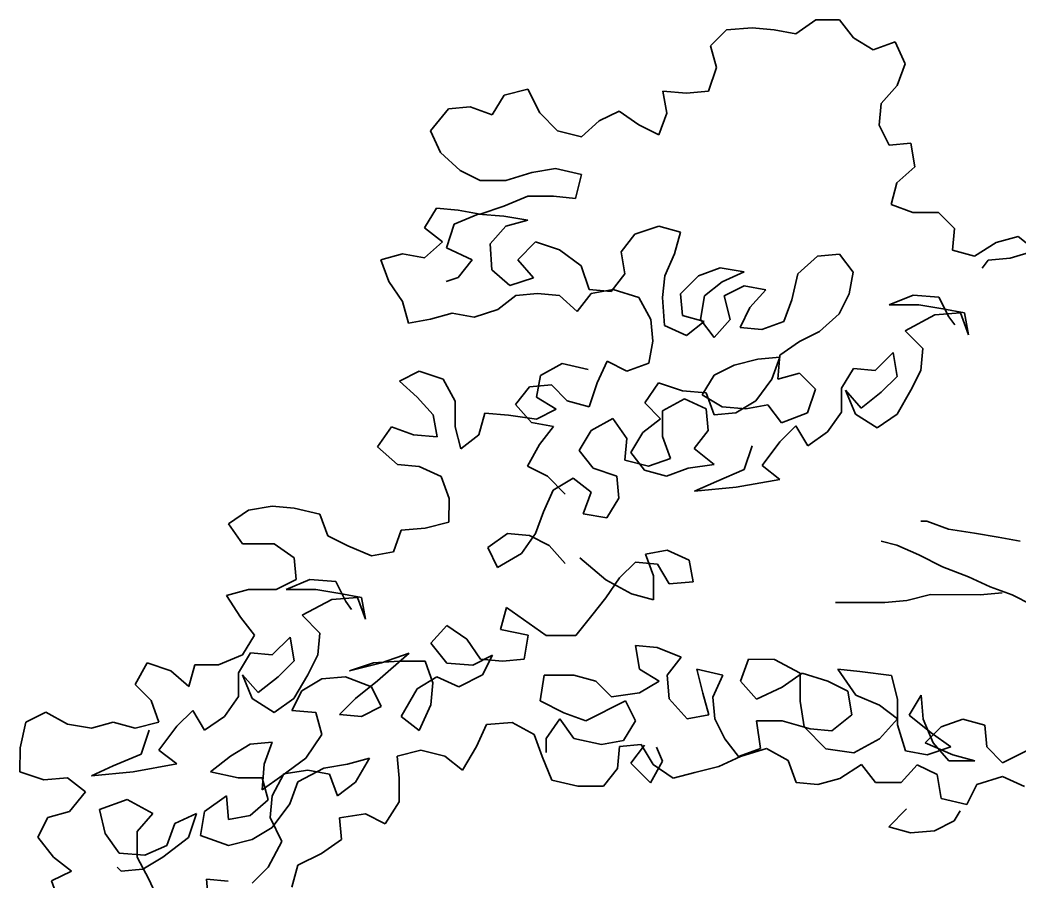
# Model space of a CAD drawing. Header units: millimetres. Extents: x 3675 to 7804, y -1257 to 3701.
# Drawn here: x 4429.7 to 4522.9, y -347.4 to -267.1 of the extents above; entities that cross this region are included whole.
import ezdxf

# ---------------------------------------------------------------- set-up
doc = ezdxf.new("R2010")
doc.units = ezdxf.units.MM
doc.layers.add('L-shrub', color=74, linetype='Continuous', lineweight=35)

# ---------------------------------------------------------------- blocks, each defined once
blk = doc.blocks.new('a4')
for p, q in [((-0.55879, 2.59232), (-0.54849, 2.59952)), ((-0.54849, 2.59952), (-0.53613, 2.59951)), ((-0.53613, 2.59951), (-0.52893, 2.59024)), ((-0.60307, 2.58619), (-0.59483, 2.59442)), ((-0.59483, 2.59442), (-0.58144, 2.59543)), ((-0.58144, 2.59543), (-0.57011, 2.59439)), ((-0.57011, 2.59439), (-0.55879, 2.59232)), ((-0.59999, 2.57486), (-0.60307, 2.58619)), ((-0.52893, 2.59024), (-0.51864, 2.58405)), ((-0.51864, 2.58405), (-0.50731, 2.58816)), ((-0.50731, 2.58816), (-0.50217, 2.57683)), ((-0.50217, 2.57683), (-0.5063, 2.5655)), ((-0.60412, 2.5625), (-0.59999, 2.57486)), ((-0.5063, 2.5655), (-0.51455, 2.55624)), ((-0.71637, 2.55025), (-0.71018, 2.56054)), ((-0.71018, 2.56054), (-0.69782, 2.56362)), ((-0.69782, 2.56362), (-0.69166, 2.55126)), ((-0.62576, 2.5512), (-0.6278, 2.56253)), ((-0.6278, 2.56253), (-0.61545, 2.56149)), ((-0.61545, 2.56149), (-0.60412, 2.5625)), ((-0.51455, 2.55624), (-0.51559, 2.54492)), ((-0.7483, 2.54204), (-0.73902, 2.55336)), ((-0.73902, 2.55336), (-0.72769, 2.55438)), ((-0.72769, 2.55438), (-0.71637, 2.55025)), ((-0.69166, 2.55126), (-0.6824, 2.54198)), ((-0.66077, 2.54711), (-0.65047, 2.55225)), ((-0.65047, 2.55225), (-0.64018, 2.54503)), ((-0.62988, 2.53988), (-0.62576, 2.5512)), ((-0.67004, 2.53888), (-0.66077, 2.54711)), ((-0.64018, 2.54503), (-0.62988, 2.53988)), ((-0.51559, 2.54492), (-0.51045, 2.53462)), ((-0.74316, 2.53071), (-0.7483, 2.54204)), ((-0.6824, 2.54198), (-0.67004, 2.53888)), ((-0.51045, 2.53462), (-0.49912, 2.53564)), ((-0.49912, 2.53564), (-0.49707, 2.52328)), ((-0.73287, 2.52144), (-0.74316, 2.53071)), ((-0.72258, 2.51628), (-0.73287, 2.52144)), ((-0.6958, 2.52037), (-0.70919, 2.51627)), ((-0.68344, 2.52242), (-0.6958, 2.52037)), ((-0.67006, 2.51932), (-0.68344, 2.52242)), ((-0.67316, 2.50697), (-0.67006, 2.51932)), ((-0.49707, 2.52328), (-0.50635, 2.51505)), ((-0.70919, 2.51627), (-0.72258, 2.51628)), ((-0.50635, 2.51505), (-0.50945, 2.50373)), ((-0.71023, 2.50288), (-0.69787, 2.50802)), ((-0.69787, 2.50802), (-0.68449, 2.50801)), ((-0.68449, 2.50801), (-0.67316, 2.50697)), ((-0.50945, 2.50373), (-0.49812, 2.4996)), ((-0.75143, 2.49159), (-0.74524, 2.50188)), ((-0.74524, 2.50188), (-0.73392, 2.50084)), ((-0.72362, 2.49877), (-0.73598, 2.49364)), ((-0.73392, 2.50084), (-0.72259, 2.49877)), ((-0.71024, 2.49773), (-0.72362, 2.49877)), ((-0.72259, 2.49877), (-0.71023, 2.50288)), ((-0.49812, 2.4996), (-0.48474, 2.49958)), ((-0.48474, 2.49958), (-0.47651, 2.49134)), ((-0.73598, 2.49364), (-0.74011, 2.48128)), ((-0.69788, 2.49566), (-0.71024, 2.49773)), ((-0.70921, 2.49258), (-0.69788, 2.49566)), ((-0.74217, 2.48438), (-0.75143, 2.49159)), ((-0.71746, 2.48332), (-0.70921, 2.49258)), ((-0.64229, 2.4884), (-0.6495, 2.47914)), ((-0.62993, 2.49251), (-0.64229, 2.4884)), ((-0.6186, 2.48941), (-0.62993, 2.49251)), ((-0.6217, 2.47809), (-0.6186, 2.48941)), ((-0.47651, 2.49134), (-0.47755, 2.48001)), ((-0.75145, 2.47615), (-0.74217, 2.48438)), ((-0.71644, 2.46994), (-0.71746, 2.48332)), ((-0.69378, 2.48433), (-0.70305, 2.47507)), ((-0.68142, 2.4802), (-0.69378, 2.48433)), ((-0.46622, 2.47692), (-0.45489, 2.48411)), ((-0.45489, 2.48411), (-0.44356, 2.48719)), ((-0.44356, 2.48719), (-0.4343, 2.47997)), ((-0.7741, 2.47514), (-0.76277, 2.47822)), ((-0.76277, 2.47822), (-0.75145, 2.47615)), ((-0.74011, 2.48128), (-0.72673, 2.47509)), ((-0.6701, 2.47195), (-0.68142, 2.4802)), ((-0.6495, 2.47914), (-0.64746, 2.46781)), ((-0.62686, 2.46677), (-0.6217, 2.47809)), ((-0.53624, 2.47801), (-0.54757, 2.47699)), ((-0.52904, 2.46874), (-0.53624, 2.47801)), ((-0.47755, 2.48001), (-0.46622, 2.47692)), ((-0.4343, 2.47997), (-0.44769, 2.47587)), ((-0.76999, 2.46381), (-0.7741, 2.47514)), ((-0.72673, 2.47509), (-0.73395, 2.46583)), ((-0.70305, 2.47507), (-0.69482, 2.4658)), ((-0.666, 2.45959), (-0.6701, 2.47195)), ((-0.54757, 2.47699), (-0.55787, 2.46773)), ((-0.45902, 2.47485), (-0.46211, 2.47073)), ((-0.44769, 2.47587), (-0.45902, 2.47485)), ((-0.70718, 2.46169), (-0.71644, 2.46994)), ((-0.64746, 2.46781), (-0.65467, 2.45855)), ((-0.6279, 2.45544), (-0.62686, 2.46677)), ((-0.60936, 2.46675), (-0.61863, 2.45749)), ((-0.59803, 2.47086), (-0.60936, 2.46675)), ((-0.58567, 2.46879), (-0.59803, 2.47086)), ((-0.597, 2.46365), (-0.58567, 2.46879)), ((-0.55787, 2.46773), (-0.56097, 2.45435)), ((-0.53111, 2.45741), (-0.52904, 2.46874)), ((-0.76279, 2.4535), (-0.76999, 2.46381)), ((-0.73395, 2.46583), (-0.74013, 2.46378)), ((-0.69482, 2.4658), (-0.70718, 2.46169)), ((-0.60628, 2.45645), (-0.597, 2.46365)), ((-0.58568, 2.46158), (-0.59598, 2.45644)), ((-0.57436, 2.45951), (-0.58568, 2.46158)), ((-0.7041, 2.45654), (-0.71337, 2.44934)), ((-0.69277, 2.45756), (-0.7041, 2.45654)), ((-0.68145, 2.45652), (-0.69277, 2.45756)), ((-0.67219, 2.44827), (-0.68145, 2.45652)), ((-0.66497, 2.45753), (-0.67219, 2.44827)), ((-0.65467, 2.45855), (-0.666, 2.45959)), ((-0.65364, 2.45958), (-0.66497, 2.45753)), ((-0.64026, 2.45545), (-0.65364, 2.45958)), ((-0.61863, 2.45749), (-0.61761, 2.44616)), ((-0.60835, 2.4441), (-0.60628, 2.45645)), ((-0.59598, 2.45644), (-0.5929, 2.44408)), ((-0.5826, 2.45025), (-0.57436, 2.45951)), ((-0.53627, 2.44712), (-0.53111, 2.45741)), ((-0.51039, 2.45167), (-0.49803, 2.45681)), ((-0.49803, 2.45681), (-0.48464, 2.45576)), ((-0.75971, 2.44217), (-0.76279, 2.4535)), ((-0.63409, 2.44412), (-0.64026, 2.45545)), ((-0.62689, 2.44102), (-0.6279, 2.45544)), ((-0.56097, 2.45435), (-0.5651, 2.44303)), ((-0.49494, 2.45166), (-0.51039, 2.45167)), ((-0.48259, 2.44958), (-0.49494, 2.45166)), ((-0.48464, 2.45576), (-0.4795, 2.44546)), ((-0.73706, 2.4473), (-0.74839, 2.44422)), ((-0.72573, 2.44523), (-0.73706, 2.4473)), ((-0.71337, 2.44934), (-0.72573, 2.44523)), ((-0.61761, 2.44616), (-0.60629, 2.44306)), ((-0.58776, 2.43996), (-0.5826, 2.45025)), ((-0.54657, 2.43786), (-0.53627, 2.44712)), ((-0.50216, 2.43828), (-0.48671, 2.4465)), ((-0.48671, 2.4465), (-0.47332, 2.44752)), ((-0.47126, 2.44751), (-0.48259, 2.44958)), ((-0.47332, 2.44752), (-0.46921, 2.43619)), ((-0.46921, 2.43619), (-0.47126, 2.44751)), ((-0.74839, 2.44422), (-0.75971, 2.44217)), ((-0.63307, 2.43279), (-0.63409, 2.44412)), ((-0.61556, 2.43586), (-0.62689, 2.44102)), ((-0.60629, 2.44306), (-0.61556, 2.43586)), ((-0.60115, 2.43482), (-0.60835, 2.4441)), ((-0.5929, 2.44408), (-0.60115, 2.43482)), ((-0.5651, 2.44303), (-0.57643, 2.43892)), ((-0.4795, 2.44546), (-0.47642, 2.44134)), ((-0.57643, 2.43892), (-0.58776, 2.43996)), ((-0.55688, 2.43272), (-0.54657, 2.43786)), ((-0.4929, 2.429), (-0.50216, 2.43828)), ((-0.63514, 2.42147), (-0.63307, 2.43279)), ((-0.56718, 2.42552), (-0.55688, 2.43272)), ((-0.56822, 2.41317), (-0.56718, 2.42552)), ((-0.51763, 2.4177), (-0.50835, 2.42696)), ((-0.50835, 2.42696), (-0.5063, 2.4146)), ((-0.49394, 2.41767), (-0.4929, 2.429)), ((-0.67998, 2.42127), (-0.69131, 2.4151)), ((-0.66659, 2.41817), (-0.67998, 2.42127)), ((-0.66192, 2.41119), (-0.65676, 2.42252)), ((-0.65676, 2.42252), (-0.64647, 2.41736)), ((-0.64647, 2.41736), (-0.63514, 2.42147)), ((-0.59087, 2.4204), (-0.60117, 2.41526)), ((-0.57851, 2.42347), (-0.59087, 2.4204)), ((-0.56718, 2.42449), (-0.57851, 2.42347)), ((-0.57131, 2.41317), (-0.56718, 2.42449)), ((-0.75412, 2.41722), (-0.76442, 2.41208)), ((-0.74176, 2.41309), (-0.75412, 2.41722)), ((-0.69131, 2.4151), (-0.69338, 2.40378)), ((-0.60117, 2.41526), (-0.60736, 2.40497)), ((-0.55689, 2.41625), (-0.56822, 2.41317)), ((-0.54866, 2.408), (-0.55689, 2.41625)), ((-0.53514, 2.40845), (-0.52895, 2.41874)), ((-0.52895, 2.41874), (-0.51763, 2.4177)), ((-0.4991, 2.40738), (-0.49394, 2.41767)), ((-0.76442, 2.41208), (-0.75516, 2.40383)), ((-0.7356, 2.40175), (-0.74176, 2.41309)), ((-0.69693, 2.40917), (-0.68561, 2.41019)), ((-0.68561, 2.41019), (-0.67738, 2.40194)), ((-0.66605, 2.39884), (-0.66192, 2.41119)), ((-0.63722, 2.40088), (-0.63, 2.41117)), ((-0.63, 2.41117), (-0.61765, 2.40704)), ((-0.57956, 2.40185), (-0.57131, 2.41317)), ((-0.5063, 2.4146), (-0.51455, 2.40637)), ((-0.70415, 2.39991), (-0.69693, 2.40917)), ((-0.61765, 2.40704), (-0.60529, 2.40599)), ((-0.60736, 2.40497), (-0.59706, 2.39878)), ((-0.60529, 2.40599), (-0.60119, 2.39466)), ((-0.55279, 2.39565), (-0.54866, 2.408)), ((-0.53515, 2.39609), (-0.53514, 2.40845)), ((-0.52485, 2.39814), (-0.53308, 2.40741)), ((-0.53308, 2.40741), (-0.52794, 2.39505)), ((-0.51455, 2.40637), (-0.52485, 2.39814)), ((-0.50632, 2.39503), (-0.4991, 2.40738)), ((-0.75516, 2.40383), (-0.74693, 2.39456)), ((-0.73561, 2.38837), (-0.7356, 2.40175)), ((-0.69592, 2.39063), (-0.70415, 2.39991)), ((-0.69338, 2.40378), (-0.68309, 2.39759)), ((-0.67738, 2.40194), (-0.66605, 2.39884)), ((-0.62899, 2.39263), (-0.63722, 2.40088)), ((-0.62796, 2.39675), (-0.61662, 2.40292)), ((-0.61662, 2.40292), (-0.6053, 2.39776)), ((-0.58986, 2.39568), (-0.57956, 2.40185)), ((-0.58471, 2.39774), (-0.57338, 2.39979)), ((-0.57338, 2.39979), (-0.56618, 2.39051)), ((-0.74693, 2.39456), (-0.74488, 2.38323)), ((-0.72016, 2.39556), (-0.72326, 2.38424)), ((-0.7078, 2.39452), (-0.72016, 2.39556)), ((-0.69339, 2.39245), (-0.7078, 2.39452)), ((-0.68309, 2.39759), (-0.69339, 2.39245)), ((-0.62797, 2.38336), (-0.62796, 2.39675)), ((-0.6053, 2.39776), (-0.60428, 2.38643)), ((-0.60119, 2.39466), (-0.58986, 2.39568)), ((-0.59706, 2.39878), (-0.58471, 2.39774)), ((-0.56618, 2.39051), (-0.55279, 2.39565)), ((-0.54237, 2.3858), (-0.53515, 2.39609)), ((-0.52794, 2.39505), (-0.51662, 2.38783)), ((-0.51662, 2.38783), (-0.50632, 2.39503)), ((-0.6846, 2.38856), (-0.69592, 2.39063)), ((-0.66503, 2.38649), (-0.6537, 2.39265)), ((-0.6537, 2.39265), (-0.6465, 2.38235)), ((-0.63826, 2.38543), (-0.62899, 2.39263)), ((-0.76856, 2.3884), (-0.77577, 2.37811)), ((-0.75723, 2.38427), (-0.76856, 2.3884)), ((-0.74488, 2.38323), (-0.75723, 2.38427)), ((-0.73253, 2.37704), (-0.73561, 2.38837)), ((-0.72326, 2.38424), (-0.73253, 2.37704)), ((-0.69181, 2.3793), (-0.6846, 2.38856)), ((-0.67122, 2.37619), (-0.66503, 2.38649)), ((-0.64445, 2.37514), (-0.63826, 2.38543)), ((-0.60428, 2.38643), (-0.6115, 2.37717)), ((-0.56708, 2.38067), (-0.55884, 2.3889)), ((-0.55884, 2.3889), (-0.55267, 2.3786)), ((-0.55267, 2.3786), (-0.54237, 2.3858)), ((-0.698, 2.36798), (-0.69181, 2.3793)), ((-0.6465, 2.38235), (-0.64754, 2.37102)), ((-0.62386, 2.37203), (-0.62797, 2.38336)), ((-0.57636, 2.36833), (-0.56708, 2.38067)), ((-0.77577, 2.37811), (-0.76549, 2.36883)), ((-0.66402, 2.36692), (-0.67122, 2.37619)), ((-0.63725, 2.36587), (-0.64445, 2.37514)), ((-0.6115, 2.37717), (-0.60121, 2.36892)), ((-0.5815, 2.37863), (-0.58563, 2.36627)), ((-0.76549, 2.36883), (-0.75416, 2.36779)), ((-0.64754, 2.37102), (-0.63519, 2.36792)), ((-0.63519, 2.36792), (-0.62386, 2.37203)), ((-0.60121, 2.36892), (-0.6146, 2.36688)), ((-0.5671, 2.36111), (-0.57636, 2.36833)), ((-0.75416, 2.36779), (-0.74284, 2.36263)), ((-0.68771, 2.36282), (-0.698, 2.36798)), ((-0.65167, 2.36279), (-0.66402, 2.36692)), ((-0.62593, 2.36277), (-0.63725, 2.36587)), ((-0.6146, 2.36688), (-0.62593, 2.36277)), ((-0.58563, 2.36627), (-0.60005, 2.36011)), ((-0.74284, 2.36263), (-0.73873, 2.3513)), ((-0.67845, 2.35355), (-0.68771, 2.36282)), ((-0.68463, 2.35561), (-0.67432, 2.36178)), ((-0.67432, 2.36178), (-0.66506, 2.35457)), ((-0.65065, 2.35146), (-0.65167, 2.36279)), ((-0.60005, 2.36011), (-0.61138, 2.35497)), ((-0.58976, 2.35701), (-0.5671, 2.36111)), ((-0.68979, 2.34429), (-0.68463, 2.35561)), ((-0.66506, 2.35457), (-0.66919, 2.34324)), ((-0.61138, 2.35497), (-0.58976, 2.35701)), ((-0.73873, 2.3513), (-0.73874, 2.33895)), ((-0.65684, 2.34117), (-0.65065, 2.35146)), ((-0.84273, 2.34522), (-0.85304, 2.33802)), ((-0.83038, 2.34727), (-0.84273, 2.34522)), ((-0.81905, 2.34623), (-0.83038, 2.34727)), ((-0.80567, 2.34313), (-0.81905, 2.34623)), ((-0.80156, 2.3318), (-0.80567, 2.34313)), ((-0.69391, 2.33297), (-0.68979, 2.34429)), ((-0.66919, 2.34324), (-0.65684, 2.34117)), ((-0.85304, 2.33802), (-0.84584, 2.32772)), ((-0.73874, 2.33895), (-0.7511, 2.33587)), ((-0.49092, 2.33942), (-0.49401, 2.33942)), ((-0.4796, 2.33529), (-0.49092, 2.33942)), ((-0.76346, 2.33485), (-0.76759, 2.32353)), ((-0.7511, 2.33587), (-0.76346, 2.33485)), ((-0.70833, 2.33298), (-0.71863, 2.32578)), ((-0.697, 2.33194), (-0.70833, 2.33298)), ((-0.70113, 2.32268), (-0.69391, 2.33297)), ((-0.46622, 2.33322), (-0.4796, 2.33529)), ((-0.45386, 2.33115), (-0.46622, 2.33322)), ((-0.84584, 2.32772), (-0.82936, 2.3277)), ((-0.82936, 2.3277), (-0.81907, 2.32049)), ((-0.79127, 2.32664), (-0.80156, 2.3318)), ((-0.68671, 2.32678), (-0.697, 2.33194)), ((-0.50638, 2.32707), (-0.51462, 2.32914)), ((-0.49506, 2.32192), (-0.50638, 2.32707)), ((-0.44254, 2.32908), (-0.45386, 2.33115)), ((-0.77892, 2.32148), (-0.79127, 2.32664)), ((-0.76759, 2.32353), (-0.77892, 2.32148)), ((-0.71863, 2.32578), (-0.71349, 2.31548)), ((-0.71349, 2.31548), (-0.70113, 2.32268)), ((-0.67848, 2.31751), (-0.68671, 2.32678)), ((-0.63682, 2.32238), (-0.62549, 2.32443)), ((-0.63271, 2.31105), (-0.63682, 2.32238)), ((-0.62549, 2.32443), (-0.61417, 2.31927)), ((-0.48271, 2.31573), (-0.49506, 2.32192)), ((-0.81907, 2.32049), (-0.81805, 2.30916)), ((-0.6708, 2.32035), (-0.65742, 2.30901)), ((-0.64197, 2.31826), (-0.65022, 2.31003)), ((-0.63065, 2.31722), (-0.64197, 2.31826)), ((-0.62448, 2.30692), (-0.63065, 2.31722)), ((-0.61417, 2.31927), (-0.61212, 2.30794)), ((-0.46933, 2.31057), (-0.48271, 2.31573)), ((-0.81805, 2.30916), (-0.82836, 2.30402)), ((-0.82321, 2.30402), (-0.81085, 2.30915)), ((-0.81085, 2.30915), (-0.79746, 2.30811)), ((-0.79746, 2.30811), (-0.79232, 2.29781)), ((-0.65022, 2.31003), (-0.65743, 2.29974)), ((-0.65742, 2.30901), (-0.64405, 2.30179)), ((-0.63272, 2.29869), (-0.63271, 2.31105)), ((-0.61212, 2.30794), (-0.62448, 2.30692)), ((-0.45801, 2.30541), (-0.46933, 2.31057)), ((-0.84277, 2.30403), (-0.8541, 2.30095)), ((-0.8541, 2.30095), (-0.8469, 2.28962)), ((-0.82836, 2.30402), (-0.84277, 2.30403)), ((-0.80776, 2.304), (-0.82321, 2.30402)), ((-0.79541, 2.30193), (-0.80776, 2.304)), ((-0.78408, 2.29986), (-0.79541, 2.30193)), ((-0.64405, 2.30179), (-0.63272, 2.29869)), ((-0.4889, 2.30132), (-0.50126, 2.29824)), ((-0.46316, 2.30129), (-0.4889, 2.30132)), ((-0.45183, 2.30231), (-0.46316, 2.30129)), ((-0.44668, 2.30128), (-0.45801, 2.30541)), ((-0.43639, 2.29612), (-0.44668, 2.30128)), ((-0.81498, 2.29062), (-0.79953, 2.29885)), ((-0.79953, 2.29885), (-0.78614, 2.29986)), ((-0.79232, 2.29781), (-0.78924, 2.29369)), ((-0.78614, 2.29986), (-0.78203, 2.28853)), ((-0.78203, 2.28853), (-0.78408, 2.29986)), ((-0.65743, 2.29974), (-0.66465, 2.29048)), ((-0.51259, 2.29722), (-0.53833, 2.29724)), ((-0.50126, 2.29824), (-0.51259, 2.29722)), ((-0.80572, 2.28135), (-0.81498, 2.29062)), ((-0.70892, 2.29464), (-0.71202, 2.28332)), ((-0.68834, 2.28021), (-0.70892, 2.29464)), ((-0.8469, 2.28962), (-0.8397, 2.28035)), ((-0.73982, 2.2854), (-0.74807, 2.27615)), ((-0.72953, 2.27819), (-0.73982, 2.2854)), ((-0.66465, 2.29048), (-0.6729, 2.28019)), ((-0.8397, 2.28035), (-0.84589, 2.27006)), ((-0.80676, 2.27002), (-0.80572, 2.28135)), ((-0.71202, 2.28332), (-0.69761, 2.28022)), ((-0.69761, 2.28022), (-0.69968, 2.26786)), ((-0.6729, 2.28019), (-0.68834, 2.28021)), ((-0.83045, 2.27004), (-0.82117, 2.2793)), ((-0.82117, 2.2793), (-0.81912, 2.26694)), ((-0.74807, 2.27615), (-0.73984, 2.26584)), ((-0.72233, 2.26788), (-0.72953, 2.27819)), ((-0.63069, 2.27398), (-0.64201, 2.27502)), ((-0.64201, 2.27502), (-0.63996, 2.26266)), ((-0.84589, 2.27006), (-0.85825, 2.26492)), ((-0.84796, 2.26079), (-0.84177, 2.27108)), ((-0.84177, 2.27108), (-0.83045, 2.27004)), ((-0.81192, 2.25973), (-0.80676, 2.27002)), ((-0.7594, 2.27101), (-0.77589, 2.25661)), ((-0.77382, 2.26587), (-0.7594, 2.27101)), ((-0.72645, 2.2648), (-0.71615, 2.26994)), ((-0.71615, 2.26994), (-0.72131, 2.25965)), ((-0.61833, 2.26882), (-0.63069, 2.27398)), ((-0.89532, 2.26598), (-0.90151, 2.25466)), ((-0.88297, 2.26185), (-0.89532, 2.26598)), ((-0.87061, 2.26493), (-0.87371, 2.25361)), ((-0.85825, 2.26492), (-0.87061, 2.26493)), ((-0.81912, 2.26694), (-0.82737, 2.25871)), ((-0.77794, 2.26588), (-0.7903, 2.26177)), ((-0.7903, 2.26177), (-0.77382, 2.26587)), ((-0.76455, 2.26689), (-0.77794, 2.26588)), ((-0.75116, 2.26688), (-0.76455, 2.26689)), ((-0.74706, 2.25555), (-0.75116, 2.26688)), ((-0.73984, 2.26584), (-0.72645, 2.2648)), ((-0.71101, 2.26684), (-0.72233, 2.26788)), ((-0.69968, 2.26786), (-0.71101, 2.26684)), ((-0.62555, 2.25956), (-0.61833, 2.26882)), ((-0.58333, 2.26776), (-0.58745, 2.25643)), ((-0.56994, 2.26774), (-0.58333, 2.26776)), ((-0.55656, 2.26052), (-0.56994, 2.26774)), ((-0.87371, 2.25361), (-0.88297, 2.26185)), ((-0.84797, 2.24844), (-0.84796, 2.26079)), ((-0.83767, 2.25049), (-0.8459, 2.25976)), ((-0.8459, 2.25976), (-0.84076, 2.2474)), ((-0.81914, 2.24738), (-0.81192, 2.25973)), ((-0.72131, 2.25965), (-0.73367, 2.25348)), ((-0.68939, 2.25962), (-0.69146, 2.24623)), ((-0.67394, 2.2596), (-0.68939, 2.25962)), ((-0.66262, 2.2565), (-0.67394, 2.2596)), ((-0.63996, 2.26266), (-0.62967, 2.25647)), ((-0.62453, 2.2472), (-0.62555, 2.25956)), ((-0.59672, 2.25953), (-0.6101, 2.26263)), ((-0.6101, 2.26263), (-0.60702, 2.25027)), ((-0.60188, 2.24821), (-0.59672, 2.25953)), ((-0.56583, 2.25333), (-0.55553, 2.26052)), ((-0.55657, 2.24611), (-0.55656, 2.26052)), ((-0.55553, 2.26052), (-0.54215, 2.25639)), ((-0.52567, 2.26153), (-0.53699, 2.26257)), ((-0.53699, 2.26257), (-0.52774, 2.24917)), ((-0.5092, 2.25945), (-0.52567, 2.26153)), ((-0.50612, 2.24709), (-0.5092, 2.25945)), ((-0.90151, 2.25466), (-0.89328, 2.24642)), ((-0.82737, 2.25871), (-0.83767, 2.25049)), ((-0.80472, 2.25766), (-0.81502, 2.25149)), ((-0.79236, 2.25868), (-0.80472, 2.25766)), ((-0.77898, 2.25352), (-0.79236, 2.25868)), ((-0.77589, 2.25661), (-0.78722, 2.24735)), ((-0.74499, 2.25864), (-0.7553, 2.25247)), ((-0.7481, 2.24422), (-0.74706, 2.25555)), ((-0.73367, 2.25348), (-0.74499, 2.25864)), ((-0.65439, 2.24826), (-0.66262, 2.2565)), ((-0.62967, 2.25647), (-0.63997, 2.2503)), ((-0.58745, 2.25643), (-0.57923, 2.24716)), ((-0.54215, 2.25639), (-0.53186, 2.25123)), ((-0.81502, 2.25149), (-0.82018, 2.2412)), ((-0.77384, 2.24322), (-0.77898, 2.25352)), ((-0.7553, 2.25247), (-0.76355, 2.23806)), ((-0.63997, 2.2503), (-0.65439, 2.24826)), ((-0.60702, 2.25027), (-0.60395, 2.23894)), ((-0.57923, 2.24716), (-0.56583, 2.25333)), ((-0.53186, 2.25123), (-0.52981, 2.23888)), ((-0.52774, 2.24917), (-0.51539, 2.24401)), ((-0.49376, 2.24914), (-0.49995, 2.23885)), ((-0.49274, 2.23678), (-0.49376, 2.24914)), ((-0.89328, 2.24642), (-0.88917, 2.23509)), ((-0.85519, 2.23814), (-0.84797, 2.24844)), ((-0.84076, 2.2474), (-0.82944, 2.24018)), ((-0.82944, 2.24018), (-0.81914, 2.24738)), ((-0.78722, 2.24735), (-0.79547, 2.23912)), ((-0.75429, 2.23084), (-0.7481, 2.24422)), ((-0.69146, 2.24623), (-0.67911, 2.24004)), ((-0.66779, 2.23591), (-0.64719, 2.24619)), ((-0.64719, 2.24619), (-0.64205, 2.23589)), ((-0.61527, 2.2369), (-0.62453, 2.2472)), ((-0.60086, 2.23688), (-0.60188, 2.24821)), ((-0.55453, 2.23272), (-0.55657, 2.24611)), ((-0.51539, 2.24401), (-0.50613, 2.2368)), ((-0.50613, 2.23371), (-0.50612, 2.24709)), ((-0.94786, 2.24029), (-0.95816, 2.23515)), ((-0.93654, 2.2341), (-0.94786, 2.24029)), ((-0.87991, 2.23302), (-0.87166, 2.24125)), ((-0.87166, 2.24125), (-0.86549, 2.23095)), ((-0.82018, 2.2412), (-0.80782, 2.24016)), ((-0.80782, 2.24016), (-0.80474, 2.22883)), ((-0.79547, 2.23912), (-0.78414, 2.23808)), ((-0.78414, 2.23808), (-0.77384, 2.24322)), ((-0.67911, 2.24004), (-0.66779, 2.23591)), ((-0.60395, 2.23894), (-0.61527, 2.2369)), ((-0.52981, 2.23888), (-0.54011, 2.23065)), ((-0.49995, 2.23885), (-0.48863, 2.22957)), ((-0.95816, 2.23515), (-0.96126, 2.22177)), ((-0.92418, 2.23203), (-0.93654, 2.2341)), ((-0.91285, 2.23511), (-0.92418, 2.23203)), ((-0.90153, 2.23201), (-0.91285, 2.23511)), ((-0.88917, 2.23509), (-0.90153, 2.23201)), ((-0.86549, 2.23095), (-0.85519, 2.23814)), ((-0.76355, 2.23806), (-0.75429, 2.23084)), ((-0.72443, 2.22258), (-0.71927, 2.2339)), ((-0.71927, 2.2339), (-0.70589, 2.23492)), ((-0.70589, 2.23492), (-0.69457, 2.22873)), ((-0.68117, 2.23696), (-0.68839, 2.22667)), ((-0.67398, 2.22665), (-0.68117, 2.23696)), ((-0.64205, 2.23589), (-0.64823, 2.2256)), ((-0.59572, 2.22658), (-0.60086, 2.23688)), ((-0.56585, 2.23582), (-0.57924, 2.23583)), ((-0.57924, 2.23583), (-0.57719, 2.22142)), ((-0.55144, 2.23169), (-0.56585, 2.23582)), ((-0.50613, 2.2368), (-0.5154, 2.22651)), ((-0.50202, 2.22032), (-0.50613, 2.23371)), ((-0.48761, 2.22442), (-0.49274, 2.23678)), ((-0.47215, 2.23676), (-0.48348, 2.23266)), ((-0.46082, 2.23367), (-0.47215, 2.23676)), ((-0.45981, 2.22234), (-0.46082, 2.23367)), ((-0.89432, 2.23097), (-0.89845, 2.21862)), ((-0.88918, 2.22067), (-0.87991, 2.23302)), ((-0.80474, 2.22883), (-0.81299, 2.21648)), ((-0.69457, 2.22873), (-0.69046, 2.2174)), ((-0.54321, 2.22138), (-0.55453, 2.23272)), ((-0.54011, 2.23065), (-0.55144, 2.23169)), ((-0.48348, 2.23266), (-0.49172, 2.22443)), ((-0.48863, 2.22957), (-0.47834, 2.22235)), ((-0.84182, 2.22372), (-0.85212, 2.21755)), ((-0.83049, 2.22474), (-0.84182, 2.22372)), ((-0.83462, 2.21341), (-0.83049, 2.22474)), ((-0.68839, 2.22667), (-0.6884, 2.21946)), ((-0.65956, 2.22355), (-0.67398, 2.22665)), ((-0.64823, 2.2256), (-0.65956, 2.22355)), ((-0.6503, 2.22251), (-0.63897, 2.22353)), ((-0.63725, 2.2232), (-0.64446, 2.21394)), ((-0.63897, 2.22353), (-0.6328, 2.21323)), ((-0.58852, 2.21731), (-0.59572, 2.22658)), ((-0.5154, 2.22651), (-0.5288, 2.21931)), ((-0.49172, 2.22443), (-0.47731, 2.21824)), ((-0.47938, 2.21515), (-0.48761, 2.22442)), ((-0.96126, 2.22177), (-0.96127, 2.20941)), ((-0.89845, 2.21862), (-0.91287, 2.21246)), ((-0.87992, 2.21346), (-0.88918, 2.22067)), ((-0.76563, 2.21747), (-0.75327, 2.22055)), ((-0.75327, 2.22055), (-0.74091, 2.21745)), ((-0.73165, 2.21023), (-0.72443, 2.22258)), ((-0.65134, 2.21119), (-0.6503, 2.22251)), ((-0.62799, 2.21495), (-0.63107, 2.22216)), ((-0.57719, 2.22142), (-0.58852, 2.21731)), ((-0.58749, 2.21731), (-0.5741, 2.22141)), ((-0.5741, 2.22141), (-0.56278, 2.21522)), ((-0.5288, 2.21931), (-0.54321, 2.22138)), ((-0.4907, 2.21825), (-0.50202, 2.22032)), ((-0.47834, 2.22235), (-0.4907, 2.21825)), ((-0.47731, 2.21824), (-0.46599, 2.21514)), ((-0.45158, 2.21409), (-0.45981, 2.22234)), ((-0.43921, 2.22026), (-0.45158, 2.21409)), ((-0.90258, 2.20936), (-0.87992, 2.21346)), ((-0.85212, 2.21755), (-0.86242, 2.20932)), ((-0.83566, 2.20003), (-0.83462, 2.21341)), ((-0.81299, 2.21648), (-0.82536, 2.20723)), ((-0.80373, 2.21133), (-0.79137, 2.21337)), ((-0.79137, 2.21337), (-0.78004, 2.21645)), ((-0.78004, 2.21645), (-0.78726, 2.2041)), ((-0.76461, 2.20614), (-0.76563, 2.21747)), ((-0.74091, 2.21745), (-0.73165, 2.21023)), ((-0.69046, 2.2174), (-0.68532, 2.20504)), ((-0.64446, 2.21394), (-0.63417, 2.20363)), ((-0.63417, 2.20363), (-0.62799, 2.21495)), ((-0.6328, 2.21323), (-0.62251, 2.20601)), ((-0.59882, 2.21217), (-0.58749, 2.21731)), ((-0.56278, 2.21522), (-0.55867, 2.20389)), ((-0.53602, 2.20593), (-0.52468, 2.21313)), ((-0.52468, 2.21313), (-0.51748, 2.20386)), ((-0.5041, 2.20384), (-0.49585, 2.2131)), ((-0.49585, 2.2131), (-0.48556, 2.20795)), ((-0.46599, 2.21514), (-0.47938, 2.21515)), ((-0.96127, 2.20941), (-0.94892, 2.20528)), ((-0.91287, 2.21246), (-0.92421, 2.20732)), ((-0.92421, 2.20732), (-0.90258, 2.20936)), ((-0.86242, 2.20932), (-0.84801, 2.20622)), ((-0.82433, 2.20826), (-0.83051, 2.19694)), ((-0.81197, 2.2103), (-0.82433, 2.20826)), ((-0.81712, 2.20413), (-0.80373, 2.21133)), ((-0.80064, 2.20823), (-0.81197, 2.2103)), ((-0.79653, 2.1969), (-0.80064, 2.20823)), ((-0.65855, 2.20193), (-0.65134, 2.21119)), ((-0.62251, 2.20601), (-0.61118, 2.20909)), ((-0.61118, 2.20909), (-0.59882, 2.21217)), ((-0.48556, 2.20795), (-0.48351, 2.19559)), ((-0.94892, 2.20528), (-0.93656, 2.2063)), ((-0.93656, 2.2063), (-0.9273, 2.19908)), ((-0.84801, 2.20622), (-0.83565, 2.20621)), ((-0.82536, 2.20723), (-0.83566, 2.20003)), ((-0.83565, 2.20621), (-0.83257, 2.19488)), ((-0.82125, 2.19281), (-0.81712, 2.20413)), ((-0.78726, 2.2041), (-0.79653, 2.1969)), ((-0.76462, 2.19379), (-0.76461, 2.20614)), ((-0.68532, 2.20504), (-0.67194, 2.20194)), ((-0.55867, 2.20389), (-0.54735, 2.20285)), ((-0.54735, 2.20285), (-0.53602, 2.20593)), ((-0.51748, 2.20386), (-0.5041, 2.20384)), ((-0.47013, 2.19249), (-0.46497, 2.20278)), ((-0.46497, 2.20278), (-0.45158, 2.20689)), ((-0.45158, 2.20689), (-0.44026, 2.20173)), ((-0.9273, 2.19908), (-0.93555, 2.18879)), ((-0.67194, 2.20194), (-0.65855, 2.20193)), ((-0.90568, 2.19494), (-0.9201, 2.18981)), ((-0.8923, 2.18772), (-0.90568, 2.19494)), ((-0.8542, 2.19696), (-0.86553, 2.18873)), ((-0.85318, 2.1846), (-0.8542, 2.19696)), ((-0.83257, 2.19488), (-0.84185, 2.18665)), ((-0.83051, 2.19694), (-0.83155, 2.18561)), ((-0.83053, 2.18046), (-0.82125, 2.19281)), ((-0.77184, 2.18247), (-0.76462, 2.19379)), ((-0.48351, 2.19559), (-0.47013, 2.19249)), ((-0.93555, 2.18879), (-0.94688, 2.18572)), ((-0.9201, 2.18981), (-0.91702, 2.17745)), ((-0.90055, 2.17847), (-0.8923, 2.18772)), ((-0.88098, 2.18257), (-0.86965, 2.1877)), ((-0.86965, 2.1877), (-0.87378, 2.17535)), ((-0.86553, 2.18873), (-0.8676, 2.17638)), ((-0.79551, 2.18558), (-0.78213, 2.18762)), ((-0.78213, 2.18762), (-0.77184, 2.18247)), ((-0.50136, 2.19012), (-0.51063, 2.18086)), ((-0.47665, 2.18392), (-0.47356, 2.18907)), ((-0.94688, 2.18572), (-0.95204, 2.17542)), ((-0.88511, 2.17124), (-0.88098, 2.18257)), ((-0.84185, 2.18665), (-0.85318, 2.1846)), ((-0.83155, 2.18561), (-0.82539, 2.17325)), ((-0.7945, 2.17425), (-0.79551, 2.18558)), ((-0.48695, 2.17878), (-0.47665, 2.18392)), ((-0.91702, 2.17745), (-0.90983, 2.16715)), ((-0.90056, 2.16508), (-0.90055, 2.17847)), ((-0.84083, 2.17429), (-0.83053, 2.18046)), ((-0.51063, 2.18086), (-0.49931, 2.17776)), ((-0.49931, 2.17776), (-0.48695, 2.17878)), ((-0.95204, 2.17542), (-0.94381, 2.16512)), ((-0.87378, 2.17535), (-0.88718, 2.16507)), ((-0.8676, 2.17638), (-0.85319, 2.17121)), ((-0.85319, 2.17121), (-0.84083, 2.17429)), ((-0.82539, 2.17325), (-0.83261, 2.15987)), ((-0.8048, 2.16705), (-0.7945, 2.17425)), ((-0.90983, 2.16715), (-0.89644, 2.16611)), ((-0.89644, 2.16611), (-0.88511, 2.17124)), ((-0.81716, 2.16088), (-0.8048, 2.16705)), ((-0.94381, 2.16512), (-0.93455, 2.1579)), ((-0.89439, 2.15375), (-0.90056, 2.16508)), ((-0.88718, 2.16507), (-0.89748, 2.1589)), ((-0.93455, 2.1579), (-0.94485, 2.15276)), ((-0.90881, 2.15788), (-0.91086, 2.15994)), ((-0.89748, 2.1589), (-0.90881, 2.15788)), ((-0.83261, 2.15987), (-0.84085, 2.15164)), ((-0.82026, 2.14956), (-0.81716, 2.16088)), ((-0.94485, 2.15276), (-0.94074, 2.14143)), ((-0.88926, 2.14242), (-0.89439, 2.15375)), ((-0.85321, 2.15268), (-0.86453, 2.15372)), ((-0.86453, 2.15372), (-0.86351, 2.14136))]:
    blk.add_line(p, q)
blk = doc.blocks.new('A$C11BA3BBE')
at = {"xscale": 1.757985580985007, "yscale": 1.757985580985007, "zscale": 1.757985580985007}
blk.add_blockref('a4', (1.78927, 0), dxfattribs=at)

msp = doc.modelspace()

# ---------------------------------------------------------------- block references
at = {"layer": 'L-shrub', "xscale": 102.2617952794016, "yscale": 102.2617952794016, "zscale": 102.2617952794016}
msp.add_blockref('A$C11BA3BBE', (4419.526, -734.4), dxfattribs=at)

doc.saveas('drawing.dxf')
